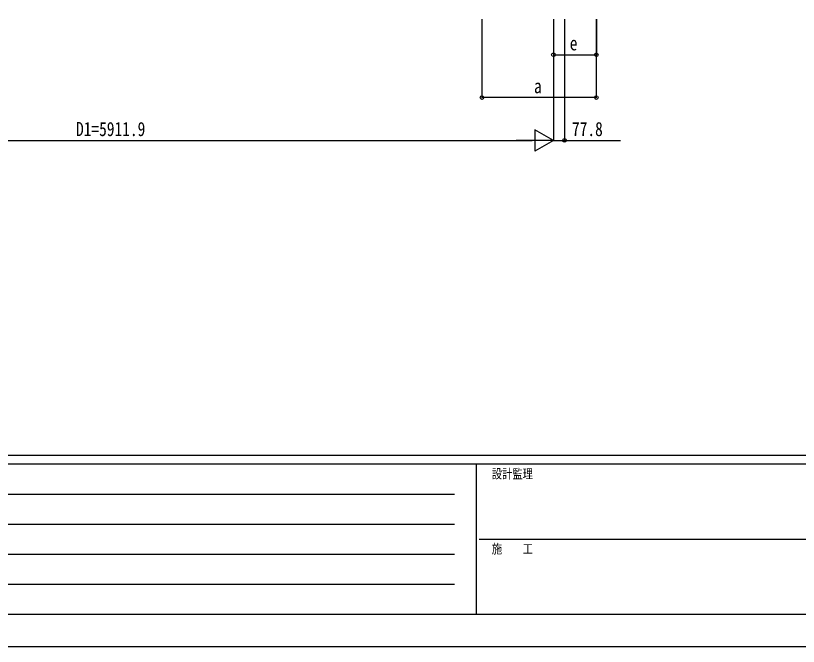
# Model space of a CAD drawing. Units: millimetres, scale not verified. Extents: x -12615 to 12615, y -8910 to 8910.
# Drawn here: x -7137 to -1660, y -8910 to -4495 of the extents above; entities that cross this region are included whole.
import ezdxf
from ezdxf.enums import TextEntityAlignment as Align

# ---------------------------------------------------------------- set-up
doc = ezdxf.new("R2010")
doc.units = ezdxf.units.MM
doc.header["$LTSCALE"] = 30
doc.layers.add('0-6_YKK_D', color=6, linetype='Continuous')
doc.layers.add('0-7_YKK_ZWAK', color=7, linetype='Continuous')
doc.styles.add('ＭＳ ゴシック', font='')
doc.styles.get('ＭＳ ゴシック').set_extended_font_data('MS Gothic')

msp = doc.modelspace()

# ---------------------------------------------------------------- linework, layer by layer
at = {"layer": '0-6_YKK_D'}
for p, q in [((-3873.67, -4518.89), (-3873.67, -5069.89)), ((-3373.67, -4518.89), (-3373.67, -5369.89)), ((-3373.67, -4518.89), (-3373.67, -5369.89)), ((-3373.67, -4518.89), (-3373.67, -4769.89)), ((-3295.92, -4518.89), (-3295.92, -5369.89)), ((-3073.67, -4518.89), (-3073.67, -5069.89)), ((-3073.42, -4518.89), (-3073.42, -4769.89)), ((-3373.67, -4768.89), (-3073.42, -4768.89)), ((-3073.67, -5068.89), (-3873.67, -5068.89)), ((-3373.67, -5368.89), (-3503.58, -5293.89)), ((-3503.58, -5293.89), (-3503.58, -5443.89)), ((-9135.6, -5368.89), (-3523.67, -5368.89)), ((-3373.67, -5368.89), (-3633.48, -5368.89)), ((-3373.67, -5368.89), (-3503.58, -5443.89))]:
    msp.add_line(p, q, dxfattribs=at)
msp.add_lwpolyline([(-3373.67, -5368.89), (-3295.92, -5368.89), (-2904.52, -5368.89)], dxfattribs=at)
for centre in [(-3373.67, -4768.89), (-3073.42, -4768.89), (-3873.67, -5068.89), (-3073.67, -5068.89), (-3295.92, -5368.89)]:
    msp.add_circle(centre, 12.75, dxfattribs=at)
at = {"layer": '0-7_YKK_ZWAK'}
for p, q in [((11685.06, -7575), (-11714.94, -7575)), ((-3914.94, -7635), (-11714.94, -7635)), ((-3914.94, -7635), (-3914.94, -8685)), ((-14.94, -7635), (-3914.94, -7635)), ((-11587.44, -7845), (-4064.94, -7845)), ((-11587.44, -8055), (-4064.94, -8055)), ((-3892.44, -8160), (-14.94, -8160)), ((-11587.44, -8265), (-4064.94, -8265)), ((-11587.44, -8475), (-4064.94, -8475)), ((-11714.94, -8685), (-3914.94, -8685)), ((-3914.94, -8685), (-14.94, -8685))]:
    msp.add_line(p, q, dxfattribs=at)
msp.add_lwpolyline([(-12615, -8910), (12615, -8910), (12615, 8910), (-12615, 8910)], close=True, dxfattribs=at)

# ---------------------------------------------------------------- texts
at = {"layer": '0-6_YKK_D', "style": 'ＭＳ ゴシック', "width": 0.8}
for s, p in [('e', (-3259.55, -4767.89)), ('a', (-3509.67, -5067.89)), ('D1=5911.9', (-6714.84, -5367.89)), ('77.8', (-3243.92, -5367.89))]:
    msp.add_text(s, height=98.97, dxfattribs=at).set_placement(p, align=Align.BOTTOM_LEFT)
at = {"layer": '0-7_YKK_ZWAK', "style": 'ＭＳ ゴシック', "width": 0.8}
for s, p in [('設計監理', (-3804.94, -7755)), ('施\u3000\u3000工', (-3804.94, -8280))]:
    msp.add_text(s, height=65.98, dxfattribs=at).set_placement(p, align=Align.BOTTOM_LEFT)

doc.saveas('drawing.dxf')
